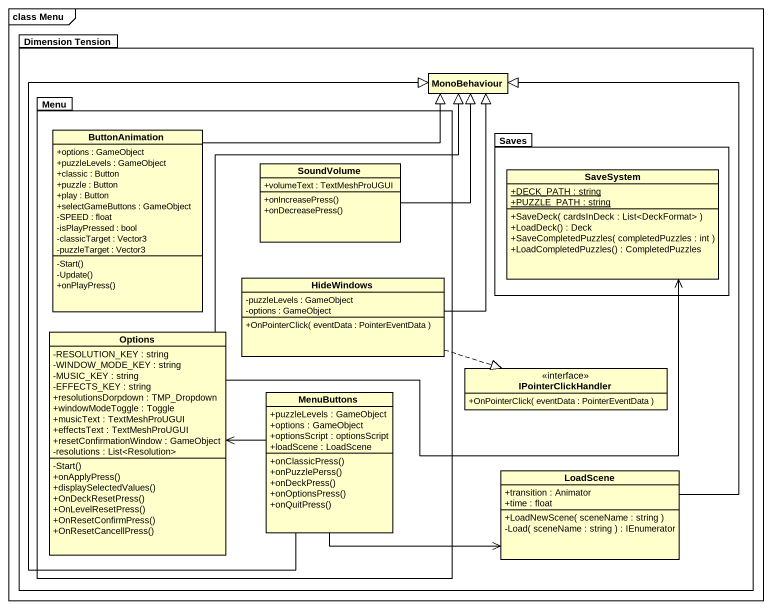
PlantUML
@startuml
mainframe class Menu
hide circle
hide empty members
skinparam classAttributeIconSize 0
package "Dimension Tension" as Dimension_Tension {
  class MonoBehaviour
  package Menu {
    class ButtonAnimation {
      +options : GameObject
      +puzzleLevels : GameObject
      +classic : Button
      +puzzle : Button
      +play : Button
      +selectGameButtons : GameObject
      -SPEED : float
      -isPlayPressed : bool
      -classicTarget : Vector3
      -puzzleTarget : Vector3
      -Start()
      -Update()
      +onPlayPress()
    }
    class SoundVolume {
      +volumeText : TextMeshProUGUI
      +onIncreasePress()
      +onDecreasePress()
    }
    class HideWindows {
      -puzzleLevels : GameObject
      -options : GameObject
      +OnPointerClick( eventData : PointerEventData )
    }
    class Options {
      -RESOLUTION_KEY : string
      -WINDOW_MODE_KEY : string
      -MUSIC_KEY : string
      -EFFECTS_KEY : string
      +resolutionsDorpdown : TMP_Dropdown
      +windowModeToggle : Toggle
      +musicText : TextMeshProUGUI
      +effectsText : TextMeshProUGUI
      +resetConfirmationWindow : GameObject
      -resolutions : List<Resolution>
      -Start()
      +onApplyPress()
      +displaySelectedValues()
      +OnDeckResetPress()
      +OnLevelResetPress()
      +OnResetConfirmPress()
      +OnResetCancellPress()
    }
    class MenuButtons {
      +puzzleLevels : GameObject
      +options : GameObject
      +optionsScript : optionsScript
      +loadScene : LoadScene
      +onClassicPress()
      +onPuzzlePerss()
      +onDeckPress()
      +onOptionsPress()
      +onQuitPress()
    }
  }
  package Saves {
    class SaveSystem {
      {static} +DECK_PATH : string
      {static} +PUZZLE_PATH : string
      +SaveDeck( cardsInDeck : List<DeckFormat> )
      +LoadDeck() : Deck
      +SaveCompletedPuzzles( completedPuzzles : int )
      +LoadCompletedPuzzles() : CompletedPuzzles
    }
  }
  interface IPointerClickHandler {
    +OnPointerClick( eventData : PointerEventData )
  }
  class LoadScene {
    +transition : Animator
    +time : float
    +LoadNewScene( sceneName : string )
    -Load( sceneName : string ) : IEnumerator
  }
}
ButtonAnimation -right-|> MonoBehaviour
SoundVolume -up-|> MonoBehaviour
HideWindows -up-|> MonoBehaviour
HideWindows .right.|> IPointerClickHandler
Options -up-|> MonoBehaviour
Options -right-> SaveSystem
MenuButtons -up-|> MonoBehaviour
MenuButtons -left-> Options
MenuButtons -right-> LoadScene
LoadScene -up-|> MonoBehaviour
@enduml
